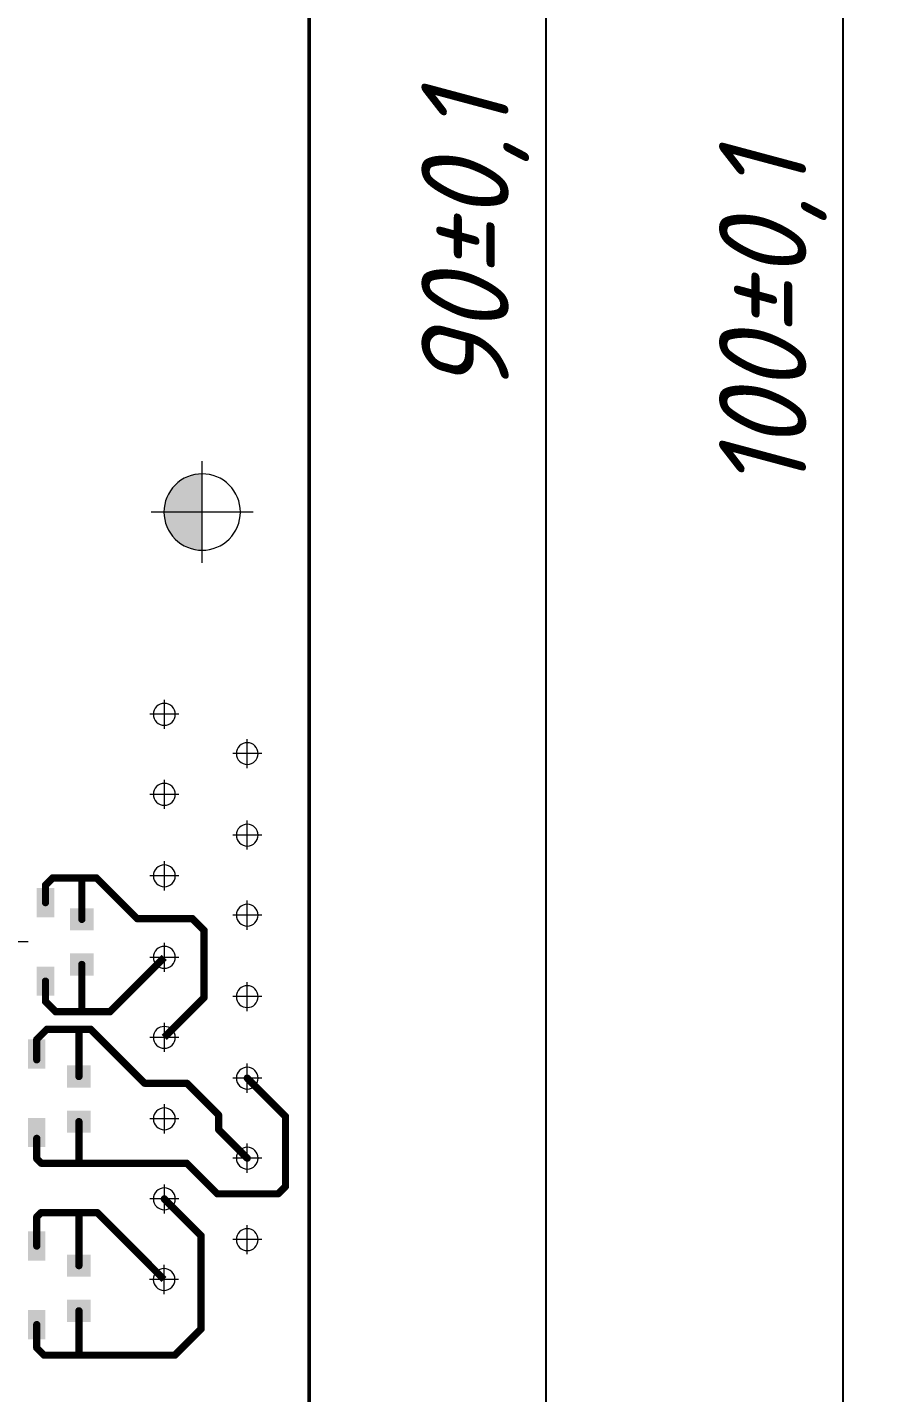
# Paper-space layout 'Лист1' of a CAD drawing. Header units: millimetres. Extents: x 0 to 420, y 0 to 297.
# Drawn here: x 164.98 to 194.28, y 173.3 to 220.21 of the extents above; entities that cross this region are included whole.
import ezdxf

# ---------------------------------------------------------------- set-up
doc = ezdxf.new("R2010")
doc.units = ezdxf.units.MM
for name, color, linetype in [('PDF _Геометрия', 7, 'Continuous'), ('PDF _Сплошная заливка', 7, 'Continuous'), ('TopLayer', 1, 'Continuous')]:
    doc.layers.add(name, color=color, linetype=linetype)
doc.styles.add('GOST-2.304_Type-B_italic', font='GOST Common Italic.ttf')
doc.styles.get("Standard").update_dxf_attribs({"font": 'arial.ttf'})
doc.dimstyles.new('ISO-25', dxfattribs={"dimtxt": 2.5, "dimasz": 2.5, "dimexe": 1.25, "dimexo": 0.625, "dimtad": 1, "dimtxsty": 'Standard', "dimcen": 2.5, "dimadec": 0, "dimazin": 0, "dimtfac": 1, "dimtmove": 0, "dimatfit": 3, "dimfxl": 1, "dimarcsym": 0})

# ---------------------------------------------------------------- blocks, each defined once
blk = doc.blocks.new('_Open30')
at = {"color": 0, "linetype": 'ByBlock', "lineweight": -2}
for p, q in [((-1, 0.268), (0, 0)), ((0, 0), (-1, -0.268)), ((0, 0), (-1, 0))]:
    blk.add_line(p, q, dxfattribs=at)
blk = doc.blocks.new('*D16')
at = {"color": 0, "lineweight": -2, "transparency": 16777216}
for p, q in [((174.672, 257.183), (184.048, 257.183)), ((182.798, 253.183), (182.798, 171.183)), ((174.672, 167.183), (184.048, 167.183))]:
    blk.add_line(p, q, dxfattribs=at)
at = {"layer": 'Defpoints', "color": 0, "lineweight": 50, "transparency": 16777216}
for p in [(174.672, 257.183), (174.672, 167.183), (182.798, 167.183)]:
    blk.add_point(p, dxfattribs=at)
at = {"color": 0, "lineweight": -2, "transparency": 16777216, "xscale": 4, "yscale": 4, "zscale": 4}
for p, rotation in [((182.798, 257.183), 90), ((182.798, 167.183), 270)]:
    blk.add_blockref('_Open30', p, dxfattribs=dict(at, rotation=rotation))
at = {"color": 0, "transparency": 16777216, "insert": (180.376, 212.723), "char_height": 3, "attachment_point": 5, "rotation": 90, "style": 'GOST-2.304_Type-B_italic'}
blk.add_mtext('90{\\fGOST type B|b0|i1|c204|p34;\\C0;%%P0,1}', dxfattribs=at)
blk = doc.blocks.new('*D17')
at = {"color": 0, "lineweight": -2, "transparency": 16777216}
for p, q in [((154.672, 262.183), (194.278, 262.183)), ((193.028, 166.183), (193.028, 258.183)), ((154.672, 162.183), (194.278, 162.183))]:
    blk.add_line(p, q, dxfattribs=at)
at = {"layer": 'Defpoints', "color": 0, "lineweight": 50, "transparency": 16777216}
for p in [(154.672, 262.183), (193.028, 262.183), (154.672, 162.183)]:
    blk.add_point(p, dxfattribs=at)
at = {"color": 0, "lineweight": -2, "transparency": 16777216, "xscale": 4, "yscale": 4, "zscale": 4}
for p, rotation in [((193.028, 262.183), 90), ((193.028, 162.183), 270)]:
    blk.add_blockref('_Open30', p, dxfattribs=dict(at, rotation=rotation))
at = {"color": 0, "transparency": 16777216, "insert": (190.606, 210.052), "char_height": 3, "width": 12.96541, "attachment_point": 5, "rotation": 90, "style": 'GOST-2.304_Type-B_italic'}
blk.add_mtext('100{\\fGOST type B|b0|i1|c204|p34;\\C0;%%P0,1}', dxfattribs=at)

psp = doc.layouts.new('Лист1')

# ---------------------------------------------------------------- hatches: boundary and pattern name
at = {"layer": 'PDF _Сплошная заливка', "transparency": 33554559}
for points in [[(170.992, 204.868, 0.414219), (169.679, 203.555), (169.679, 203.555), (169.679, 203.555), (170.992, 203.555), (170.992, 203.555)], [(169.679, 203.555, 0.414219), (170.992, 202.243), (170.992, 202.243), (170.992, 202.243), (170.992, 203.555), (170.992, 203.555)]]:
    psp.add_hatch(color=7, dxfattribs=at).paths.add_polyline_path(points)

# ---------------------------------------------------------------- linework, layer by layer
at = {"lineweight": 50}
psp.add_line((174.672, 167.183), (174.672, 257.183), dxfattribs=at)
at = {"layer": 'PDF _Геометрия', "lineweight": 9}
for points in [[(170.992, 201.805), (170.992, 205.305)], [(172.742, 203.555), (169.241, 203.555)], [(169.692, 196.105), (169.692, 197.105)], [(170.191, 196.605), (169.192, 196.605)], [(172.542, 194.755), (172.542, 195.755)], [(173.042, 195.255), (172.041, 195.255)], [(169.692, 193.355), (169.692, 194.355)], [(170.191, 193.855), (169.192, 193.855)], [(172.542, 191.955), (172.542, 192.955)], [(173.042, 192.455), (172.041, 192.455)], [(169.692, 190.555), (169.692, 191.555)], [(170.191, 191.055), (169.192, 191.055)], [(172.542, 189.205), (172.542, 190.205)], [(173.042, 189.705), (172.041, 189.705)], [(165.007, 188.785), (164.306, 188.785)], [(169.692, 187.755), (169.692, 188.755)], [(170.191, 188.255), (169.192, 188.255)], [(172.542, 186.405), (172.542, 187.405)], [(173.042, 186.905), (172.041, 186.905)], [(169.692, 185.005), (169.692, 186.005)], [(170.191, 185.505), (169.192, 185.505)], [(172.542, 183.605), (172.542, 184.605)], [(173.042, 184.105), (172.041, 184.105)], [(169.692, 182.205), (169.692, 183.205)], [(170.191, 182.705), (169.192, 182.705)], [(172.542, 180.855), (172.542, 181.855)], [(173.042, 181.355), (172.041, 181.355)], [(169.692, 179.455), (169.692, 180.455)], [(170.191, 179.955), (169.192, 179.955)], [(172.542, 178.055), (172.542, 179.055)], [(173.042, 178.555), (172.041, 178.555)], [(169.682, 176.685), (169.682, 177.685)], [(170.182, 177.185), (169.181, 177.185)]]:
    psp.add_lwpolyline(points, dxfattribs=at)
for points in [[(172.304, 203.555, 0.414259), (170.992, 204.868, 0.414259), (169.679, 203.555, 0.414315), (170.992, 202.243, 0.414315)], [(170.067, 196.605, 0.414158), (169.692, 196.98, 0.414158), (169.317, 196.605, 0.414158), (169.692, 196.23, 0.414158)], [(172.917, 195.255, 0.414158), (172.542, 195.63, 0.414158), (172.167, 195.255, 0.414158), (172.542, 194.88, 0.414158)], [(170.067, 193.855, 0.414158), (169.692, 194.23, 0.414158), (169.317, 193.855, 0.414158), (169.692, 193.48, 0.414158)], [(172.917, 192.455, 0.414158), (172.542, 192.83, 0.414158), (172.167, 192.455, 0.414158), (172.542, 192.08, 0.414158)], [(170.067, 191.055, 0.414158), (169.692, 191.43, 0.414158), (169.317, 191.055, 0.414158), (169.692, 190.68, 0.414158)], [(172.917, 189.705, 0.414158), (172.542, 190.08, 0.414158), (172.167, 189.705, 0.414158), (172.542, 189.33, 0.414158)], [(170.067, 188.255, 0.414158), (169.692, 188.63, 0.414158), (169.317, 188.255, 0.414158), (169.692, 187.88, 0.414158)], [(172.917, 186.905, 0.414158), (172.542, 187.28, 0.414158), (172.167, 186.905, 0.414158), (172.542, 186.53, 0.414158)], [(170.067, 185.505, 0.414158), (169.692, 185.88, 0.414158), (169.317, 185.505, 0.414511), (169.692, 185.13, 0.414511)], [(172.917, 184.105, 0.414158), (172.542, 184.48, 0.414158), (172.167, 184.105, 0.414158), (172.542, 183.73, 0.414158)], [(170.067, 182.705, 0.414158), (169.692, 183.08, 0.414158), (169.317, 182.705, 0.414511), (169.692, 182.33, 0.414511)], [(172.917, 181.355, 0.414158), (172.542, 181.73, 0.414158), (172.167, 181.355, 0.414158), (172.542, 180.98, 0.414158)], [(170.067, 179.955, 0.414158), (169.692, 180.33, 0.414158), (169.317, 179.955, 0.414158), (169.692, 179.58, 0.414158)], [(172.917, 178.555, 0.414158), (172.542, 178.93, 0.414158), (172.167, 178.555, 0.414158), (172.542, 178.18, 0.414158)], [(170.057, 177.185, 0.414158), (169.682, 177.56, 0.414158), (169.307, 177.185, 0.414158), (169.682, 176.81, 0.414158)]]:
    psp.add_lwpolyline(points, format="xyb", close=True, dxfattribs=at)
at = {"layer": 'TopLayer', "lineweight": 20, "const_width": 0.25}
for points in [[(165.606, 190.735), (165.856, 190.985)], [(165.856, 190.985), (166.856, 190.985)], [(166.856, 190.985), (167.356, 190.985)], [(166.856, 189.56), (166.856, 190.985)], [(167.356, 190.985), (168.756, 189.585)], [(165.606, 190.135), (165.606, 190.735)], [(168.756, 189.585), (170.656, 189.585)], [(170.656, 189.585), (171.056, 189.185)], [(171.056, 186.87), (171.056, 189.185)], [(166.856, 186.418), (166.856, 188.01)], [(167.821, 186.385), (169.691, 188.255)], [(165.606, 186.735), (165.606, 187.435)], [(165.606, 186.735), (165.956, 186.385)], [(169.691, 185.505), (171.056, 186.87)], [(165.956, 186.385), (166.889, 186.385)], [(166.856, 186.418), (166.889, 186.385)], [(166.889, 186.385), (167.821, 186.385)], [(165.306, 185.435), (165.656, 185.785)], [(165.656, 185.785), (166.756, 185.785)], [(166.756, 185.785), (167.156, 185.785)], [(166.756, 184.16), (166.756, 185.785)], [(167.156, 185.785), (169.011, 183.93)], [(165.306, 184.935), (165.306, 185.435)], [(165.306, 184.735), (165.306, 184.935)], [(169.011, 183.93), (170.462, 183.93)], [(170.462, 183.93), (171.556, 182.836)], [(172.541, 184.105), (173.856, 182.79)], [(166.756, 181.18), (166.756, 182.61)], [(171.556, 182.34), (171.556, 182.836)], [(173.856, 180.385), (173.856, 182.79)], [(165.306, 181.335), (165.306, 182.035)], [(171.556, 182.34), (172.541, 181.355)], [(165.306, 181.335), (165.461, 181.18)], [(165.461, 181.18), (166.756, 181.18)], [(166.756, 181.18), (170.462, 181.18)], [(170.462, 181.18), (171.512, 180.13)], [(171.512, 180.13), (173.601, 180.13)], [(173.601, 180.13), (173.856, 180.385)], [(169.691, 179.955), (170.956, 178.69)], [(165.306, 179.335), (165.456, 179.485)], [(165.306, 178.335), (165.306, 179.335)], [(165.456, 179.485), (166.806, 179.485)], [(166.756, 179.435), (166.806, 179.485)], [(166.756, 177.66), (166.756, 179.435)], [(166.806, 179.485), (167.381, 179.485)], [(167.381, 179.485), (169.681, 177.185)], [(170.956, 175.485), (170.956, 178.69)], [(166.756, 174.585), (166.756, 176.11)], [(165.306, 174.835), (165.306, 175.635)], [(170.056, 174.585), (170.956, 175.485)], [(165.306, 174.835), (165.556, 174.585)], [(165.556, 174.585), (166.756, 174.585)], [(166.756, 174.585), (170.056, 174.585)]]:
    psp.add_lwpolyline(points, dxfattribs=at)
at = {"layer": 'TopLayer', "lineweight": 20, "const_width": 0.125}
for points in [[(165.794, 190.985, 1), (165.919, 190.985, 1)], [(165.794, 190.985, 1), (165.919, 190.985, 1)], [(166.794, 190.985, 1), (166.919, 190.985, 1)], [(166.794, 190.985, 1), (166.919, 190.985, 1)], [(166.794, 190.985, 1), (166.919, 190.985, 1)], [(167.294, 190.985, 1), (167.419, 190.985, 1)], [(167.294, 190.985, 1), (167.419, 190.985, 1)], [(165.544, 190.735, 1), (165.669, 190.735, 1)], [(165.544, 190.735, 1), (165.669, 190.735, 1)], [(165.544, 190.135, 1), (165.669, 190.135, 1)], [(166.794, 189.56, 1), (166.919, 189.56, 1)], [(168.694, 189.585, 1), (168.819, 189.585, 1)], [(168.694, 189.585, 1), (168.819, 189.585, 1)], [(170.594, 189.585, 1), (170.719, 189.585, 1)], [(170.594, 189.585, 1), (170.719, 189.585, 1)], [(170.994, 189.185, 1), (171.119, 189.185, 1)], [(170.994, 189.185, 1), (171.119, 189.185, 1)], [(166.794, 188.01, 1), (166.919, 188.01, 1)], [(165.544, 187.435, 1), (165.669, 187.435, 1)], [(165.544, 186.735, 1), (165.669, 186.735, 1)], [(165.544, 186.735, 1), (165.669, 186.735, 1)], [(170.994, 186.87, 1), (171.119, 186.87, 1)], [(170.994, 186.87, 1), (171.119, 186.87, 1)], [(165.894, 186.385, 1), (166.019, 186.385, 1)], [(165.894, 186.385, 1), (166.019, 186.385, 1)], [(166.794, 186.418, 1), (166.919, 186.418, 1)], [(166.794, 186.418, 1), (166.919, 186.418, 1)], [(166.826, 186.385, 1), (166.951, 186.385, 1)], [(166.826, 186.385, 1), (166.951, 186.385, 1)], [(166.826, 186.385, 1), (166.951, 186.385, 1)], [(167.759, 186.385, 1), (167.884, 186.385, 1)], [(167.759, 186.385, 1), (167.884, 186.385, 1)], [(165.594, 185.785, 1), (165.719, 185.785, 1)], [(165.594, 185.785, 1), (165.719, 185.785, 1)], [(166.694, 185.785, 1), (166.819, 185.785, 1)], [(166.694, 185.785, 1), (166.819, 185.785, 1)], [(166.694, 185.785, 1), (166.819, 185.785, 1)], [(167.094, 185.785, 1), (167.219, 185.785, 1)], [(167.094, 185.785, 1), (167.219, 185.785, 1)], [(165.244, 185.435, 1), (165.369, 185.435, 1)], [(165.244, 185.435, 1), (165.369, 185.435, 1)], [(165.244, 184.935, 1), (165.369, 184.935, 1)], [(165.244, 184.935, 1), (165.369, 184.935, 1)], [(165.244, 184.735, 1), (165.369, 184.735, 1)], [(166.694, 184.16, 1), (166.819, 184.16, 1)], [(168.949, 183.93, 1), (169.074, 183.93, 1)], [(168.949, 183.93, 1), (169.074, 183.93, 1)], [(170.4, 183.93, 1), (170.525, 183.93, 1)], [(170.4, 183.93, 1), (170.525, 183.93, 1)], [(172.479, 184.105, 1), (172.604, 184.105, 1)], [(166.694, 182.61, 1), (166.819, 182.61, 1)], [(171.494, 182.836, 1), (171.619, 182.836, 1)], [(171.494, 182.836, 1), (171.619, 182.836, 1)], [(173.794, 182.79, 1), (173.919, 182.79, 1)], [(173.794, 182.79, 1), (173.919, 182.79, 1)], [(165.244, 182.035, 1), (165.369, 182.035, 1)], [(171.494, 182.34, 1), (171.619, 182.34, 1)], [(171.494, 182.34, 1), (171.619, 182.34, 1)], [(165.244, 181.335, 1), (165.369, 181.335, 1)], [(165.244, 181.335, 1), (165.369, 181.335, 1)], [(165.399, 181.18, 1), (165.524, 181.18, 1)], [(165.399, 181.18, 1), (165.524, 181.18, 1)], [(166.694, 181.18, 1), (166.819, 181.18, 1)], [(166.694, 181.18, 1), (166.819, 181.18, 1)], [(166.694, 181.18, 1), (166.819, 181.18, 1)], [(170.4, 181.18, 1), (170.525, 181.18, 1)], [(170.4, 181.18, 1), (170.525, 181.18, 1)], [(172.479, 181.355, 1), (172.604, 181.355, 1)], [(171.45, 180.13, 1), (171.575, 180.13, 1)], [(171.45, 180.13, 1), (171.575, 180.13, 1)], [(173.539, 180.13, 1), (173.664, 180.13, 1)], [(173.539, 180.13, 1), (173.664, 180.13, 1)], [(173.794, 180.385, 1), (173.919, 180.385, 1)], [(173.794, 180.385, 1), (173.919, 180.385, 1)], [(169.629, 179.955, 1), (169.754, 179.955, 1)], [(165.244, 179.335, 1), (165.369, 179.335, 1)], [(165.244, 179.335, 1), (165.369, 179.335, 1)], [(165.394, 179.485, 1), (165.519, 179.485, 1)], [(165.394, 179.485, 1), (165.519, 179.485, 1)], [(166.694, 179.435, 1), (166.819, 179.435, 1)], [(166.694, 179.435, 1), (166.819, 179.435, 1)], [(166.744, 179.485, 1), (166.869, 179.485, 1)], [(166.744, 179.485, 1), (166.869, 179.485, 1)], [(166.744, 179.485, 1), (166.869, 179.485, 1)], [(167.319, 179.485, 1), (167.444, 179.485, 1)], [(167.319, 179.485, 1), (167.444, 179.485, 1)], [(170.894, 178.69, 1), (171.019, 178.69, 1)], [(170.894, 178.69, 1), (171.019, 178.69, 1)], [(165.244, 178.335, 1), (165.369, 178.335, 1)], [(166.694, 177.66, 1), (166.819, 177.66, 1)], [(166.694, 176.11, 1), (166.819, 176.11, 1)], [(165.244, 175.635, 1), (165.369, 175.635, 1)], [(170.894, 175.485, 1), (171.019, 175.485, 1)], [(170.894, 175.485, 1), (171.019, 175.485, 1)], [(165.244, 174.835, 1), (165.369, 174.835, 1)], [(165.244, 174.835, 1), (165.369, 174.835, 1)], [(165.494, 174.585, 1), (165.619, 174.585, 1)], [(165.494, 174.585, 1), (165.619, 174.585, 1)], [(166.694, 174.585, 1), (166.819, 174.585, 1)], [(166.694, 174.585, 1), (166.819, 174.585, 1)], [(166.694, 174.585, 1), (166.819, 174.585, 1)], [(169.994, 174.585, 1), (170.119, 174.585, 1)], [(169.994, 174.585, 1), (170.119, 174.585, 1)]]:
    psp.add_lwpolyline(points, format="xyb", close=True, dxfattribs=at)
at = {"layer": 'TopLayer', "lineweight": 20}
for points in [[(165.906, 190.635), (165.306, 190.635), (165.906, 189.635), (165.306, 189.635)], [(167.263, 189.179), (167.263, 189.941), (166.45, 189.179), (166.45, 189.941)], [(167.263, 187.629), (167.263, 188.391), (166.45, 187.629), (166.45, 188.391)], [(165.906, 187.935), (165.306, 187.935), (165.906, 186.935), (165.306, 186.935)], [(165.606, 185.435), (165.006, 185.435), (165.606, 184.435), (165.006, 184.435)], [(167.163, 183.779), (167.163, 184.541), (166.35, 183.779), (166.35, 184.541)], [(167.163, 182.229), (167.163, 182.991), (166.35, 182.229), (166.35, 182.991)], [(165.606, 182.735), (165.006, 182.735), (165.606, 181.735), (165.006, 181.735)], [(165.606, 178.835), (165.006, 178.835), (165.606, 177.835), (165.006, 177.835)], [(167.163, 177.279), (167.163, 178.041), (166.35, 177.279), (166.35, 178.041)], [(167.163, 175.729), (167.163, 176.491), (166.35, 175.729), (166.35, 176.491)], [(165.606, 176.135), (165.006, 176.135), (165.606, 175.135), (165.006, 175.135)]]:
    psp.add_solid(points, dxfattribs=at)

# ---------------------------------------------------------------- dimensions: what is measured, and where the dimension line sits
for base, p1, p2, text, picture, middle in [((193.028, 262.183), (154.672, 162.183), (154.672, 262.183), '100{\\fGOST type B|b0|i1|c204|p34;\\C0;%%P0,1}', '*D17', (193.028, 210.052)), ((182.798, 167.183), (174.672, 257.183), (174.672, 167.183), '<>{\\fGOST type B|b0|i1|c204|p34;\\C0;%%P0,1}', '*D16', (182.798, 212.723))]:
    dim = psp.add_linear_dim(base=base, p1=p1, p2=p2, angle=90, text=text, dimstyle='ISO-25', override={"dimtxt": 3, "dimasz": 4, "dimexo": 0, "dimtxsty": 'GOST-2.304_Type-B_italic', "dimblk1": 'Open30', "dimblk2": 'Open30', "dimsah": 1})
    dim.commit()
    dim.dimension.update_dxf_attribs({"geometry": picture, "text_midpoint": middle, "dimtype": 160})

doc.saveas('drawing.dxf')
